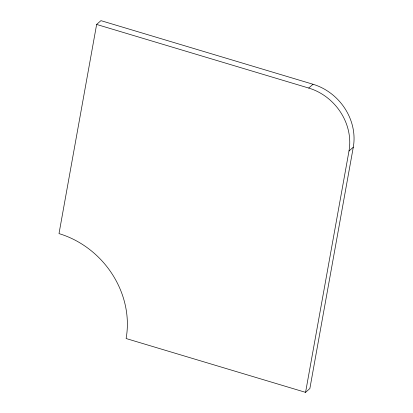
<?xml version="1.0" encoding="UTF-8"?>
<svg xmlns="http://www.w3.org/2000/svg" width="413" height="413" viewBox="0 0 413 413"><rect width="100%" height="100%" fill="white"/><g stroke="black" fill="none" stroke-linecap="round" stroke-linejoin="round"><path stroke-width="0.62" d="M96.632 24.444L58.997 233.608A88.346 78.294 48.5 0 1 126.099 338.526L305.568 392.35L309.864 388.556L353.291 147.209A53.009 46.974 48.5 0 0 313.028 84.262L100.927 20.65L96.632 24.444L308.733 88.057A53.009 46.974 48.5 0 1 348.995 151.008L305.568 392.35M308.733 88.057L313.028 84.262M348.995 151.008L353.291 147.209"/></g></svg>
